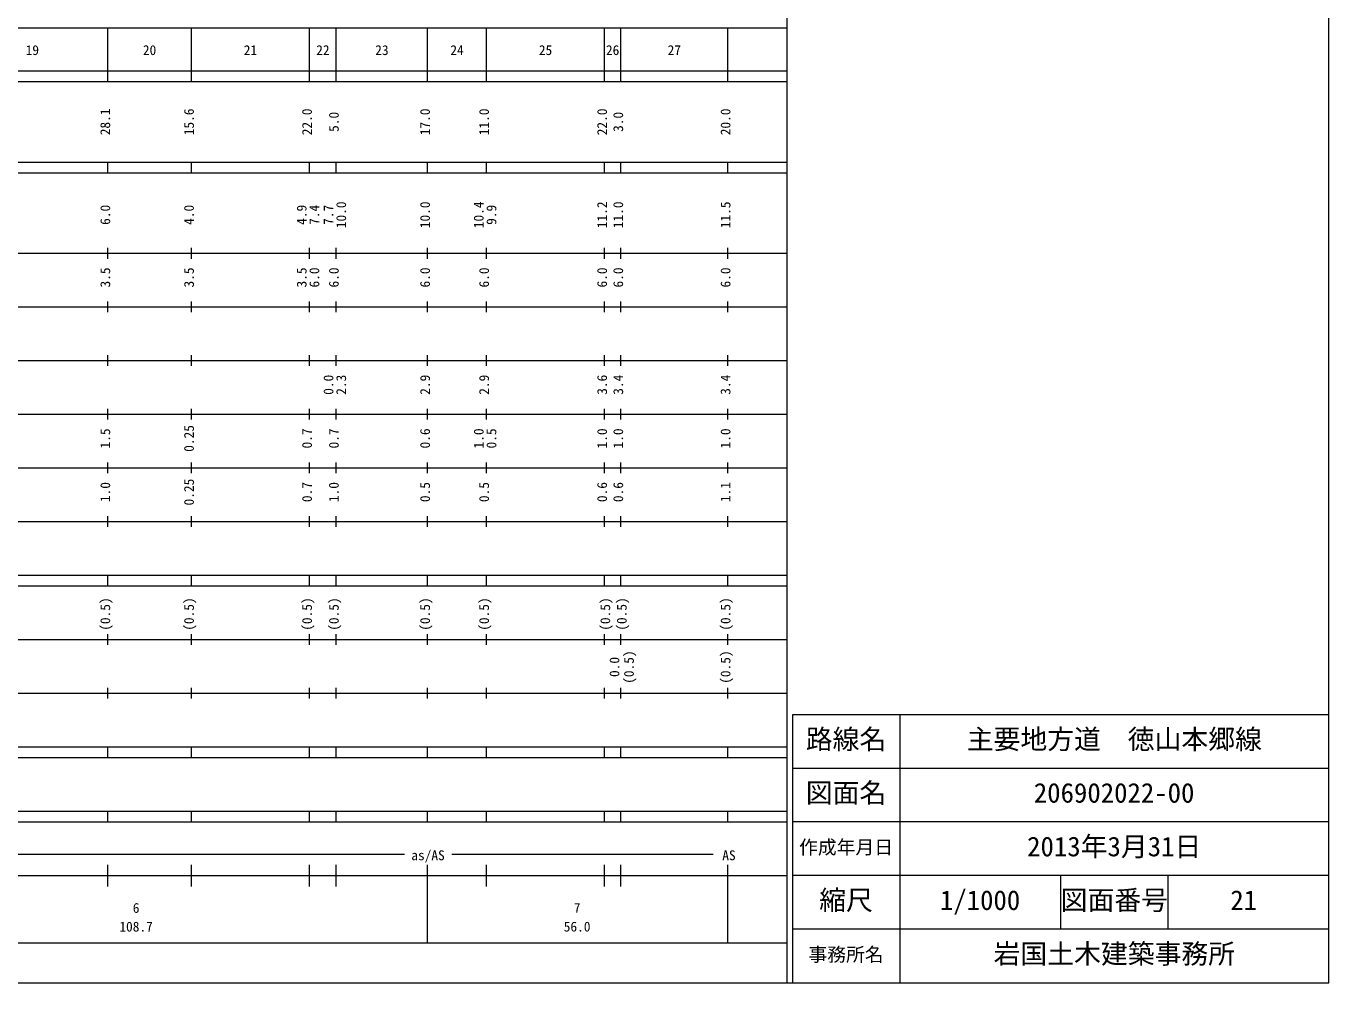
# Model space of a CAD drawing. Units: millimetres, scale not verified. Extents: x 40000 to 680000, y 20000 to 380000.
# Drawn here: x 437177 to 680000, y 20000 to 198357 of the extents above; entities that cross this region are included whole.
import ezdxf
from ezdxf.enums import TextEntityAlignment as Align

# ---------------------------------------------------------------- set-up
doc = ezdxf.new("R2010")
doc.units = ezdxf.units.MM
doc.header["$LTSCALE"] = 1000
for name, color, linetype, lineweight in [('S-SUV', 7, 'Continuous', 13), ('S-TTL', 2, 'Continuous', 13), ('S-TTL-FRAM', 2, 'Continuous', 13)]:
    doc.layers.add(name, color=color, linetype=linetype, lineweight=lineweight)
doc.styles.add('ＭＳ ゴシック', font='')
doc.styles.get('ＭＳ ゴシック').set_extended_font_data('MS Gothic')

msp = doc.modelspace()

# ---------------------------------------------------------------- linework, layer by layer
at = {"layer": 'S-SUV'}
for p, q in [((579000, 20000), (579000, 370000)), ((68000, 198000), (579000, 198000)), ((452400, 188000), (452400, 198000)), ((468000, 188000), (468000, 198000)), ((490000, 188000), (490000, 198000)), ((495000, 188000), (495000, 198000)), ((512000, 188000), (512000, 198000)), ((523000, 188000), (523000, 198000)), ((545000, 188000), (545000, 198000)), ((548000, 188000), (548000, 198000)), ((568000, 188000), (568000, 198000)), ((40000, 190000), (579000, 190000)), ((40000, 188000), (579000, 188000)), ((40000, 173000), (579000, 173000)), ((452400, 171000), (452400, 173000)), ((468000, 171000), (468000, 173000)), ((490000, 171000), (490000, 173000)), ((495000, 171000), (495000, 173000)), ((512000, 171000), (512000, 173000)), ((523000, 171000), (523000, 173000)), ((545000, 171000), (545000, 173000)), ((548000, 171000), (548000, 173000)), ((568000, 171000), (568000, 173000)), ((40000, 171000), (579000, 171000)), ((40000, 156000), (579000, 156000)), ((452400, 155000), (452400, 157000)), ((468000, 155000), (468000, 157000)), ((490000, 155000), (490000, 157000)), ((495000, 155000), (495000, 157000)), ((512000, 155000), (512000, 157000)), ((523000, 155000), (523000, 157000)), ((545000, 155000), (545000, 157000)), ((548000, 155000), (548000, 157000)), ((568000, 155000), (568000, 157000)), ((46000, 146000), (579000, 146000)), ((452400, 145000), (452400, 147000)), ((468000, 145000), (468000, 147000)), ((490000, 145000), (490000, 147000)), ((495000, 145000), (495000, 147000)), ((512000, 145000), (512000, 147000)), ((523000, 145000), (523000, 147000)), ((545000, 145000), (545000, 147000)), ((548000, 145000), (548000, 147000)), ((568000, 145000), (568000, 147000)), ((52000, 136000), (579000, 136000)), ((452400, 135000), (452400, 137000)), ((468000, 135000), (468000, 137000)), ((490000, 135000), (490000, 137000)), ((495000, 135000), (495000, 137000)), ((512000, 135000), (512000, 137000)), ((523000, 135000), (523000, 137000)), ((545000, 135000), (545000, 137000)), ((548000, 135000), (548000, 137000)), ((568000, 135000), (568000, 137000)), ((452400, 125000), (452400, 127000)), ((468000, 125000), (468000, 127000)), ((490000, 125000), (490000, 127000)), ((495000, 125000), (495000, 127000)), ((512000, 125000), (512000, 127000)), ((523000, 125000), (523000, 127000)), ((545000, 125000), (545000, 127000)), ((548000, 125000), (548000, 127000)), ((568000, 125000), (568000, 127000)), ((46000, 126000), (579000, 126000)), ((452400, 115000), (452400, 117000)), ((468000, 115000), (468000, 117000)), ((490000, 115000), (490000, 117000)), ((495000, 115000), (495000, 117000)), ((512000, 115000), (512000, 117000)), ((523000, 115000), (523000, 117000)), ((545000, 115000), (545000, 117000)), ((548000, 115000), (548000, 117000)), ((568000, 115000), (568000, 117000)), ((52000, 116000), (579000, 116000)), ((452400, 105000), (452400, 107000)), ((468000, 105000), (468000, 107000)), ((490000, 105000), (490000, 107000)), ((495000, 105000), (495000, 107000)), ((512000, 105000), (512000, 107000)), ((523000, 105000), (523000, 107000)), ((545000, 105000), (545000, 107000)), ((548000, 105000), (548000, 107000)), ((568000, 105000), (568000, 107000)), ((46000, 106000), (579000, 106000)), ((40000, 96000), (579000, 96000)), ((452400, 94000), (452400, 96000)), ((468000, 94000), (468000, 96000)), ((490000, 94000), (490000, 96000)), ((495000, 94000), (495000, 96000)), ((512000, 94000), (512000, 96000)), ((523000, 94000), (523000, 96000)), ((545000, 94000), (545000, 96000)), ((548000, 94000), (548000, 96000)), ((568000, 94000), (568000, 96000)), ((40000, 94000), (579000, 94000)), ((452400, 83000), (452400, 85000)), ((468000, 83000), (468000, 85000)), ((490000, 83000), (490000, 85000)), ((495000, 83000), (495000, 85000)), ((512000, 83000), (512000, 85000)), ((523000, 83000), (523000, 85000)), ((545000, 83000), (545000, 85000)), ((548000, 83000), (548000, 85000)), ((568000, 83000), (568000, 85000)), ((49000, 84000), (579000, 84000)), ((40000, 74000), (579000, 74000)), ((452400, 73000), (452400, 75000)), ((468000, 73000), (468000, 75000)), ((490000, 73000), (490000, 75000)), ((495000, 73000), (495000, 75000)), ((512000, 73000), (512000, 75000)), ((523000, 73000), (523000, 75000)), ((545000, 73000), (545000, 75000)), ((548000, 73000), (548000, 75000)), ((568000, 73000), (568000, 75000)), ((40000, 64000), (579000, 64000)), ((452400, 62000), (452400, 64000)), ((468000, 62000), (468000, 64000)), ((490000, 62000), (490000, 64000)), ((495000, 62000), (495000, 64000)), ((512000, 62000), (512000, 64000)), ((523000, 62000), (523000, 64000)), ((545000, 62000), (545000, 64000)), ((548000, 62000), (548000, 64000)), ((568000, 62000), (568000, 64000)), ((40000, 62000), (579000, 62000)), ((40000, 52000), (579000, 52000)), ((452400, 50000), (452400, 52000)), ((468000, 50000), (468000, 52000)), ((490000, 50000), (490000, 52000)), ((495000, 50000), (495000, 52000)), ((512000, 50000), (512000, 52000)), ((523000, 50000), (523000, 52000)), ((545000, 50000), (545000, 52000)), ((548000, 50000), (548000, 52000)), ((568000, 50000), (568000, 52000)), ((40000, 50000), (579000, 50000)), ((71000, 44000), (507719, 44000)), ((516545, 44000), (565206, 44000)), ((452400, 38000), (452400, 42000)), ((468000, 38000), (468000, 42000)), ((490000, 38000), (490000, 42000)), ((495000, 38000), (495000, 42000)), ((512000, 27500), (512000, 42000)), ((523000, 38000), (523000, 42000)), ((545000, 38000), (545000, 42000)), ((548000, 38000), (548000, 42000)), ((568000, 27500), (568000, 42000)), ((40000, 40000), (579000, 40000)), ((68000, 27500), (579000, 27500))]:
    msp.add_line(p, q, dxfattribs=at)
at = {"layer": 'S-TTL'}
for p, q in [((680000, 20000), (680000, 380000)), ((680000, 70000), (580000, 70000)), ((580000, 70000), (580000, 20000)), ((600000, 70000), (600000, 20000)), ((680000, 60000), (580000, 60000)), ((680000, 50000), (580000, 50000)), ((680000, 40000), (580000, 40000)), ((630000, 40000), (630000, 30000)), ((650000, 40000), (650000, 30000)), ((680000, 30000), (580000, 30000)), ((40000, 20000), (680000, 20000))]:
    msp.add_line(p, q, dxfattribs=at)

# ---------------------------------------------------------------- texts
at = {"layer": 'S-SUV', "style": 'ＭＳ ゴシック'}
for s, p in [('19', (437100, 192405)), ('20', (458950, 192405)), ('21', (477750, 192405)), ('22', (491250, 192405)), ('23', (502250, 192405)), ('24', (516250, 192405)), ('25', (532750, 192405)), ('26', (545250, 192405)), ('27', (556750, 192405)), ('as/AS', (508977, 42328)), ('AS', (566936, 42328)), ('6', (457064, 32523)), ('7', (539261, 32523)), ('108.7', (454564, 29033)), ('56.0', (537386, 29033))]:
    msp.add_text(s, height=1833, dxfattribs=at).set_placement(p, align=Align.BOTTOM_LEFT)
for s, p in [('28.1', (453400, 178000)), ('15.6', (469000, 178000)), ('22.0', (491000, 178000)), ('5.0', (496000, 178625)), ('17.0', (513000, 178000)), ('11.0', (524000, 178000)), ('22.0', (546000, 178000)), ('3.0', (549000, 178625)), ('20.0', (569000, 178000)), ('10.0', (497370, 160674)), ('10.0', (513000, 160674)), ('10.4', (523000, 160674)), ('11.2', (546000, 160674)), ('11.0', (549000, 160674)), ('11.5', (569000, 160674)), ('6.0', (453400, 161299)), ('4.0', (469000, 161299)), ('4.9', (490000, 161299)), ('7.4', (492370, 161299)), ('7.7', (495000, 161299)), ('9.9', (525370, 161299)), ('3.5', (453400, 149625)), ('3.5', (469000, 149625)), ('3.5', (490000, 149625)), ('6.0', (492370, 149625)), ('6.0', (496000, 149625)), ('6.0', (513000, 149625)), ('6.0', (524000, 149625)), ('6.0', (546000, 149625)), ('6.0', (549000, 149625)), ('6.0', (569000, 149625)), ('0.0', (495000, 129625)), ('2.3', (497370, 129625)), ('2.9', (513000, 129625)), ('2.9', (524000, 129625)), ('3.6', (546000, 129625)), ('3.4', (549000, 129625)), ('3.4', (569000, 129625)), ('1.5', (453400, 119625)), ('0.25', (469000, 119000)), ('0.7', (491000, 119625)), ('0.7', (496000, 119625)), ('0.6', (513000, 119625)), ('1.0', (523000, 119625)), ('0.5', (525370, 119625)), ('1.0', (546000, 119625)), ('1.0', (549000, 119625)), ('1.0', (569000, 119625)), ('1.0', (453400, 109625)), ('0.25', (469000, 109000)), ('0.7', (491000, 109625)), ('1.0', (496000, 109625)), ('0.5', (513000, 109625)), ('0.5', (524000, 109625)), ('0.6', (546000, 109625)), ('0.6', (549000, 109625)), ('1.1', (569000, 109625)), ('(0.5)', (453400, 85639)), ('(0.5)', (469000, 85639)), ('(0.5)', (491000, 85639)), ('(0.5)', (496000, 85639)), ('(0.5)', (513000, 85639)), ('(0.5)', (524000, 85639)), ('(0.5)', (546589, 85639)), ('(0.5)', (549664, 85648)), ('(0.5)', (569000, 85648)), ('0.0', (548300, 77026)), ('(0.5)', (550992, 75752)), ('(0.5)', (569000, 75752))]:
    msp.add_text(s, height=1833, rotation=90, dxfattribs=at).set_placement(p, align=Align.BOTTOM_LEFT)
at = {"layer": 'S-TTL-FRAM', "style": 'ＭＳ ゴシック'}
for s, height, p in [('路線名', 3666, (582500, 62500)), ('路線名', 3666, (582500, 62500)), ('主要地方道\u3000徳山本郷線', 3666, (612500, 62500)), ('図面名', 3666, (582500, 52500)), ('図面名', 3666, (582500, 52500)), ('206902022-00', 3666, (625000, 52500)), ('作成年月日', 2566, (581250, 43250)), ('作成年月日', 2566, (581250, 43250)), ('2013年3月31日', 3666, (623750, 42500)), ('縮尺', 3666, (585000, 32500)), ('縮尺', 3666, (585000, 32500)), ('1/1000', 3666, (607500, 32500)), ('図面番号', 3666, (630000, 32500)), ('図面番号', 3666, (630000, 32500)), ('21', 3666, (661625, 32500)), ('事務所名', 2566, (583000, 23250)), ('事務所名', 2566, (583000, 23250)), ('岩国土木建築事務所', 3666, (617500, 22500))]:
    msp.add_text(s, height=height, dxfattribs=at).set_placement(p, align=Align.BOTTOM_LEFT)

doc.saveas('drawing.dxf')
